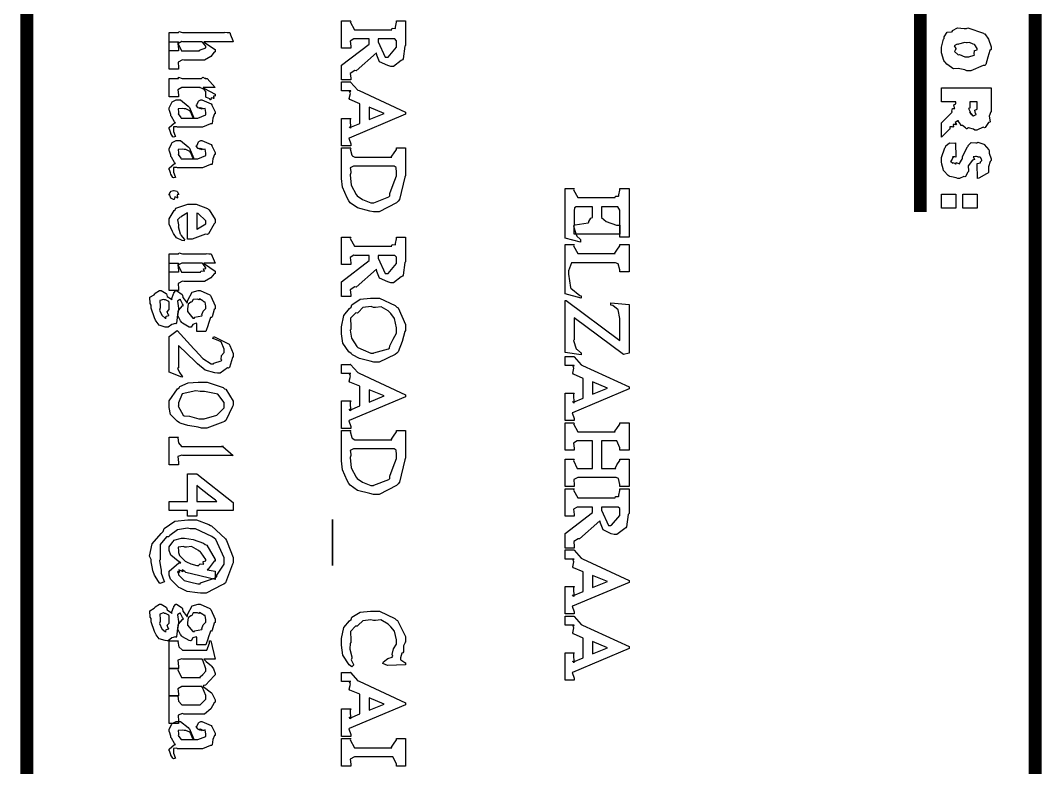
# Model space of a CAD drawing. Extents: x 0 to 11.7, y 0 to 16.5.
# Drawn here: x 1.432 to 2.232, y 1.199 to 1.785 of the extents above; entities that cross this region are included whole.
import ezdxf

# ---------------------------------------------------------------- set-up
doc = ezdxf.new("R2010")
doc.units = 0
doc.layers.get('0').update_dxf_attribs({"linetype": 'CONTINUOUS'})

msp = doc.modelspace()

# ---------------------------------------------------------------- linework, layer by layer
at = {"color": 0, "const_width": 0.01}
for points in [[(1.43668, 0.36833), (1.43668, 2.49333)], [(2.22667, 2.49333), (2.22667, 0.36833)], [(2.13667, 2.47331), (2.13667, 1.63499)]]:
    msp.add_lwpolyline(points, dxfattribs=at)
at = {"color": 0}
for points in [[(1.68332, 1.73839), (1.68332, 1.74989), (1.70481, 1.76639), (1.70481, 1.77051), (1.69374, 1.77051), (1.69282, 1.77056), (1.69, 1.76882), (1.69049, 1.76476), (1.69049, 1.76335), (1.68332, 1.76335), (1.68332, 1.78483), (1.69049, 1.78483), (1.69, 1.78381), (1.69331, 1.77767), (1.69439, 1.77767), (1.7226, 1.77767), (1.7225, 1.77778), (1.72287, 1.77892), (1.72532, 1.77875), (1.72542, 1.77897), (1.72553, 1.77979), (1.72629, 1.78358), (1.72629, 1.78483), (1.73346, 1.78483), (1.73346, 1.76551), (1.73275, 1.76481), (1.7315, 1.75499), (1.73107, 1.75424), (1.73008, 1.75364), (1.72385, 1.74903), (1.72174, 1.74903), (1.71951, 1.74968), (1.71311, 1.75271), (1.71099, 1.75792), (1.71067, 1.75965), (1.69461, 1.74556), (1.69368, 1.74576), (1.69011, 1.74349), (1.69049, 1.73969), (1.69049, 1.73839), (1.68332, 1.73839)], [(1.54833, 1.74685), (1.54833, 1.76833), (1.5555, 1.76833), (1.55496, 1.76731), (1.558, 1.76118), (1.55897, 1.76118), (1.572, 1.76118), (1.57206, 1.76183), (1.57699, 1.76346), (1.57699, 1.764), (1.57693, 1.76481), (1.57428, 1.76801), (1.57374, 1.76833), (1.55897, 1.76833), (1.55806, 1.76839), (1.55507, 1.76665), (1.5555, 1.76258), (1.5555, 1.76118), (1.54833, 1.76118), (1.54833, 1.7755), (1.5555, 1.7755), (1.55544, 1.77561), (1.55567, 1.77642), (1.55865, 1.7755), (1.55963, 1.7755), (1.59153, 1.7755), (1.59164, 1.77572), (1.59353, 1.7755), (1.59413, 1.7755), (1.59413, 1.7755), (1.59457, 1.7755), (1.59457, 1.7755), (1.59586, 1.7755), (1.59586, 1.7755), (1.59614, 1.77365), (1.59814, 1.76921), (1.59847, 1.76833), (1.57547, 1.76833), (1.57585, 1.76779), (1.58415, 1.76237), (1.58415, 1.76053), (1.5835, 1.76014), (1.58074, 1.75672), (1.57601, 1.75401), (1.57438, 1.75401), (1.55963, 1.75401), (1.55854, 1.75407), (1.55513, 1.75239), (1.5555, 1.74826), (1.5555, 1.74685), (1.54833, 1.74685)], [(2.17285, 1.77865), (2.17393, 1.77914), (2.18614, 1.77507), (2.18696, 1.77431), (2.18733, 1.77442), (2.19015, 1.77035), (2.19217, 1.76421), (2.19217, 1.76215), (2.19125, 1.7615), (2.18956, 1.75613), (2.18804, 1.75054), (2.18718, 1.74978), (2.18587, 1.74963), (2.17626, 1.74544), (2.17307, 1.74544), (2.1716, 1.74631), (2.16629, 1.74735), (2.16292, 1.74707), (2.16222, 1.7474), (2.16108, 1.74826), (2.15744, 1.75082), (2.15608, 1.75228), (2.15571, 1.75282), (2.15511, 1.75375), (2.15332, 1.75976), (2.15332, 1.76172), (2.15332, 1.764), (2.15494, 1.77024), (2.15528, 1.77083), (2.15543, 1.77214), (2.15771, 1.77572), (2.16108, 1.77615), (2.16178, 1.77647), (2.16178, 1.77718), (2.16569, 1.77914), (2.17106, 1.77865), (2.17285, 1.77865)], [(1.71913, 1.75618), (1.71967, 1.75629), (1.72629, 1.76406), (1.72629, 1.7666), (1.72624, 1.76719), (1.72629, 1.76856), (1.72629, 1.76899), (1.72612, 1.76942), (1.72499, 1.77051), (1.72456, 1.77051), (1.71197, 1.77051), (1.71192, 1.76818), (1.71733, 1.75618), (1.71913, 1.75618)], [(2.17285, 1.76758), (2.17165, 1.76785), (2.16667, 1.7665), (2.16635, 1.76628), (2.16564, 1.76633), (2.16325, 1.76503), (2.16439, 1.76292), (2.16439, 1.76215), (2.16428, 1.76221), (2.16351, 1.76074), (2.16601, 1.75825), (2.16635, 1.75803), (2.16635, 1.75803), (2.16737, 1.75846), (2.17165, 1.75651), (2.17307, 1.75651), (2.17458, 1.75651), (2.17882, 1.75782), (2.17914, 1.75803), (2.17882, 1.75868), (2.17914, 1.76139), (2.1811, 1.76199), (2.1811, 1.76215), (2.1811, 1.76313), (2.17947, 1.76585), (2.17914, 1.76606), (2.17817, 1.76654), (2.17512, 1.76779), (2.17344, 1.76758), (2.17285, 1.76758)], [(1.58068, 1.72287), (1.57997, 1.72347), (1.57736, 1.72472), (1.57699, 1.72499), (1.57699, 1.72504), (1.57699, 1.72558), (1.57699, 1.72683), (1.57699, 1.72721), (1.57693, 1.72765), (1.57699, 1.72862), (1.57699, 1.72894), (1.57693, 1.72944), (1.57574, 1.7309), (1.57547, 1.73112), (1.57471, 1.73133), (1.57232, 1.73236), (1.57243, 1.73242), (1.57243, 1.73242), (1.55919, 1.73242), (1.55821, 1.73247), (1.55507, 1.73074), (1.5555, 1.72667), (1.5555, 1.72526), (1.54833, 1.72526), (1.54833, 1.73958), (1.5555, 1.73958), (1.55539, 1.73969), (1.55556, 1.7405), (1.55832, 1.73958), (1.55919, 1.73958), (1.57351, 1.73958), (1.57351, 1.73964), (1.5746, 1.7405), (1.57639, 1.73958), (1.57699, 1.73958), (1.57699, 1.73964), (1.5765, 1.73958), (1.57633, 1.73958), (1.57785, 1.73958), (1.58415, 1.73242), (1.57482, 1.73242), (1.57536, 1.73188), (1.58415, 1.72726), (1.58415, 1.72569), (1.58399, 1.72586), (1.5829, 1.72558), (1.58328, 1.7239), (1.58306, 1.72374), (1.58274, 1.72407), (1.58117, 1.72428), (1.58083, 1.72287), (1.58068, 1.72287)], [(1.68332, 1.68679), (1.68332, 1.70828), (1.69049, 1.70828), (1.68989, 1.70708), (1.69026, 1.70047), (1.69026, 1.70047), (1.69006, 1.70079), (1.68929, 1.70176), (1.68983, 1.70111), (1.68983, 1.70111), (1.69764, 1.70437), (1.69764, 1.71978), (1.68983, 1.72304), (1.68935, 1.72374), (1.69026, 1.72771), (1.69026, 1.72781), (1.69006, 1.72819), (1.68956, 1.72944), (1.69049, 1.72971), (1.69049, 1.72976), (1.68332, 1.72976), (1.68332, 1.73693), (1.69049, 1.73693), (1.69038, 1.73676), (1.6959, 1.73047), (1.697, 1.72999), (1.73346, 1.71306), (1.73346, 1.71153), (1.68918, 1.69288), (1.68892, 1.69276), (1.69049, 1.68832), (1.69049, 1.68679), (1.68332, 1.68679)], [(2.15332, 1.73232), (2.19217, 1.73232), (2.19217, 1.71343), (2.19179, 1.71343), (2.19054, 1.71001), (2.19129, 1.70568), (2.19108, 1.70518), (2.19011, 1.70514), (2.1875, 1.70111), (2.18696, 1.70085), (2.18599, 1.70133), (2.18104, 1.69911), (2.17936, 1.69911), (2.17828, 1.69976), (2.17437, 1.70079), (2.17312, 1.70014), (2.17285, 1.70019), (2.17219, 1.7009), (2.1696, 1.70258), (2.16851, 1.70281), (2.16829, 1.70301), (2.16803, 1.70383), (2.16667, 1.70594), (2.16656, 1.70628), (2.16596, 1.70628), (2.16407, 1.70497), (2.16499, 1.7034), (2.16482, 1.70324), (2.16433, 1.70344), (2.16249, 1.7034), (2.16265, 1.70167), (2.16243, 1.7015), (2.16189, 1.70176), (2.15972, 1.70156), (2.15983, 1.69987), (2.15961, 1.69976), (2.15332, 1.69347), (2.15332, 1.70475), (2.16157, 1.71322), (2.1614, 1.71386), (2.16194, 1.7161), (2.16374, 1.71593), (2.16374, 1.71604), (2.16336, 1.71658), (2.16292, 1.71892), (2.16439, 1.71972), (2.16439, 1.71994), (2.16439, 1.72125), (2.15332, 1.72125), (2.15332, 1.73232)], [(1.5516, 1.69353), (1.55117, 1.6939), (1.54964, 1.69635), (1.54943, 1.69656), (1.54926, 1.69737), (1.5485, 1.69971), (1.54833, 1.69982), (1.54833, 1.69982), (1.54833, 1.70107), (1.55236, 1.70469), (1.55311, 1.70481), (1.5524, 1.70557), (1.54992, 1.70975), (1.54964, 1.71024), (1.54943, 1.71132), (1.5485, 1.71457), (1.54833, 1.7149), (1.54833, 1.715), (1.54833, 1.71642), (1.54997, 1.72026), (1.55029, 1.72065), (1.55046, 1.72119), (1.55376, 1.72282), (1.55485, 1.72282), (1.55707, 1.72282), (1.56321, 1.71793), (1.56375, 1.71696), (1.56401, 1.71685), (1.56739, 1.70931), (1.56765, 1.7085), (1.57004, 1.7085), (1.57058, 1.70856), (1.57699, 1.71099), (1.57699, 1.71175), (1.57693, 1.71283), (1.57633, 1.7161), (1.57519, 1.71565), (1.57482, 1.71565), (1.57438, 1.71593), (1.57281, 1.71658), (1.57394, 1.71565), (1.57394, 1.71565), (1.57351, 1.71593), (1.572, 1.71658), (1.57286, 1.71565), (1.57286, 1.71565), (1.57232, 1.71599), (1.57053, 1.71685), (1.5709, 1.71674), (1.5709, 1.71674), (1.57047, 1.71713), (1.56933, 1.71869), (1.57026, 1.71903), (1.57026, 1.71913), (1.5701, 1.71929), (1.57118, 1.72179), (1.57135, 1.72194), (1.57135, 1.72194), (1.57314, 1.72282), (1.57374, 1.72282), (1.57374, 1.72282), (1.58111, 1.71957), (1.58154, 1.71892), (1.58154, 1.71869), (1.58415, 1.71349), (1.58415, 1.71175), (1.58382, 1.71181), (1.58251, 1.7085), (1.58197, 1.70437), (1.58154, 1.70394), (1.58068, 1.70394), (1.57433, 1.70133), (1.57221, 1.70133), (1.55464, 1.70133), (1.5541, 1.70171), (1.5516, 1.70167), (1.5516, 1.69949), (1.5516, 1.69874), (1.5516, 1.69874), (1.5516, 1.69797), (1.5529, 1.6945), (1.55311, 1.69396), (1.5516, 1.69353)], [(2.17546, 1.72125), (2.17546, 1.71625), (2.17535, 1.71636), (2.17453, 1.71604), (2.17583, 1.71343), (2.17589, 1.713), (2.17578, 1.71317), (2.17512, 1.71326), (2.17665, 1.71115), (2.17676, 1.71104), (2.1766, 1.71126), (2.17626, 1.71208), (2.17779, 1.71018), (2.17828, 1.71018), (2.17828, 1.71018), (2.18033, 1.71126), (2.18044, 1.71149), (2.17996, 1.71213), (2.17931, 1.71474), (2.1811, 1.71556), (2.1811, 1.71582), (2.1811, 1.72125), (2.17546, 1.72125)], [(1.55767, 1.7085), (1.56722, 1.7085), (1.56662, 1.70915), (1.56506, 1.71306), (1.56483, 1.71326), (1.56446, 1.71425), (1.56119, 1.71565), (1.56006, 1.71565), (1.55897, 1.71604), (1.55518, 1.71571), (1.5555, 1.71311), (1.5555, 1.71218), (1.5555, 1.71218), (1.55518, 1.71186), (1.55735, 1.70888), (1.55767, 1.7085)], [(1.70481, 1.70742), (1.71653, 1.71218), (1.70481, 1.71696), (1.70481, 1.70742)], [(1.5516, 1.66163), (1.55117, 1.662), (1.54964, 1.66444), (1.54943, 1.66465), (1.54926, 1.66547), (1.5485, 1.66781), (1.54833, 1.66792), (1.54833, 1.66792), (1.54833, 1.66917), (1.55236, 1.67279), (1.55311, 1.6729), (1.5524, 1.67367), (1.54992, 1.67785), (1.54964, 1.67833), (1.54943, 1.67942), (1.5485, 1.68267), (1.54833, 1.683), (1.54833, 1.68311), (1.54833, 1.68451), (1.54997, 1.68838), (1.55029, 1.68875), (1.55046, 1.68929), (1.55376, 1.69092), (1.55485, 1.69092), (1.55707, 1.69092), (1.56321, 1.68604), (1.56375, 1.68506), (1.56401, 1.68494), (1.56739, 1.6774), (1.56765, 1.6766), (1.57004, 1.6766), (1.57058, 1.67665), (1.57699, 1.6791), (1.57699, 1.67985), (1.57693, 1.68093), (1.57633, 1.68419), (1.57519, 1.68375), (1.57482, 1.68375), (1.57438, 1.68403), (1.57281, 1.68468), (1.57394, 1.68375), (1.57394, 1.68375), (1.57351, 1.68403), (1.572, 1.68468), (1.57286, 1.68375), (1.57286, 1.68375), (1.57232, 1.68408), (1.57053, 1.68494), (1.5709, 1.68485), (1.5709, 1.68485), (1.57047, 1.68522), (1.56933, 1.68679), (1.57026, 1.68713), (1.57026, 1.68722), (1.5701, 1.68739), (1.57118, 1.68989), (1.57135, 1.69006), (1.57135, 1.69006), (1.57314, 1.69092), (1.57374, 1.69092), (1.57374, 1.69092), (1.58111, 1.68767), (1.58154, 1.68701), (1.58154, 1.68679), (1.58415, 1.68158), (1.58415, 1.67985), (1.58382, 1.6799), (1.58251, 1.6766), (1.58197, 1.67247), (1.58154, 1.67204), (1.58068, 1.67204), (1.57433, 1.66943), (1.57221, 1.66943), (1.55464, 1.66943), (1.5541, 1.66982), (1.5516, 1.66976), (1.5516, 1.66758), (1.5516, 1.66683), (1.5516, 1.66683), (1.5516, 1.66607), (1.5529, 1.6626), (1.55311, 1.66206), (1.5516, 1.66163)], [(2.16417, 1.68901), (2.16439, 1.67796), (2.16379, 1.67806), (2.16189, 1.67806), (2.16243, 1.67731), (2.16243, 1.67731), (2.16222, 1.67736), (2.16114, 1.67557), (2.16114, 1.67492), (2.16103, 1.67497), (2.16043, 1.67469), (2.16206, 1.67329), (2.16222, 1.67318), (2.16222, 1.67324), (2.16233, 1.67367), (2.16422, 1.67253), (2.16482, 1.67253), (2.16471, 1.67269), (2.16482, 1.67367), (2.16726, 1.67275), (2.16743, 1.67275), (2.16758, 1.6735), (2.16943, 1.67643), (2.1696, 1.67708), (2.16965, 1.6785), (2.17367, 1.68599), (2.17415, 1.68642), (2.1741, 1.68713), (2.17638, 1.68946), (2.18012, 1.68901), (2.18132, 1.68901), (2.18181, 1.68951), (2.18631, 1.68793), (2.18674, 1.68772), (2.18674, 1.68772), (2.19043, 1.68371), (2.19065, 1.68317), (2.19065, 1.68317), (2.1906, 1.6811), (2.19217, 1.67665), (2.19217, 1.67513), (2.19129, 1.67453), (2.19015, 1.67019), (2.19, 1.6659), (2.18956, 1.66536), (2.18847, 1.66493), (2.18251, 1.66135), (2.18153, 1.66124), (2.1811, 1.67253), (2.18132, 1.67301), (2.18381, 1.6735), (2.18392, 1.67361), (2.18386, 1.6741), (2.18479, 1.67524), (2.18479, 1.67557), (2.18457, 1.67606), (2.18408, 1.6774), (2.18392, 1.67751), (2.18365, 1.67785), (2.1824, 1.67796), (2.18197, 1.67796), (2.18175, 1.67822), (2.18056, 1.67833), (2.18044, 1.67839), (2.17996, 1.6785), (2.17817, 1.67822), (2.17925, 1.67643), (2.17914, 1.676), (2.17768, 1.67546), (2.17415, 1.67106), (2.17443, 1.66715), (2.17437, 1.66667), (2.17378, 1.66624), (2.17199, 1.66276), (2.17156, 1.66254), (2.17079, 1.66271), (2.16732, 1.66124), (2.16612, 1.66124), (2.16488, 1.66163), (2.16103, 1.66243), (2.15978, 1.66282), (2.1594, 1.66297), (2.15842, 1.66362), (2.15511, 1.6671), (2.15483, 1.66754), (2.15457, 1.66878), (2.15354, 1.67247), (2.15332, 1.67432), (2.15332, 1.67492), (2.15332, 1.67763), (2.15588, 1.68528), (2.15636, 1.68576), (2.15657, 1.68674), (2.15944, 1.68912), (2.16342, 1.68896), (2.16417, 1.68901)], [(1.55767, 1.6766), (1.56722, 1.6766), (1.56662, 1.67725), (1.56506, 1.68115), (1.56483, 1.68137), (1.56446, 1.68235), (1.56119, 1.68375), (1.56006, 1.68375), (1.55897, 1.68414), (1.55518, 1.68381), (1.5555, 1.68121), (1.5555, 1.68028), (1.5555, 1.68028), (1.55518, 1.67996), (1.55735, 1.67697), (1.55767, 1.6766)], [(1.70828, 1.63493), (1.70529, 1.63564), (1.69581, 1.63818), (1.69011, 1.64219), (1.68896, 1.64361), (1.68756, 1.64606), (1.68403, 1.65424), (1.68332, 1.66124), (1.68332, 1.66357), (1.68332, 1.68506), (1.69049, 1.68506), (1.68989, 1.6844), (1.6914, 1.67953), (1.69157, 1.67919), (1.69157, 1.67919), (1.69168, 1.67899), (1.69374, 1.6779), (1.69439, 1.6779), (1.7226, 1.6779), (1.72244, 1.67828), (1.72396, 1.68061), (1.72629, 1.68397), (1.72629, 1.68506), (1.73346, 1.68506), (1.73346, 1.66357), (1.73275, 1.66211), (1.72857, 1.64469), (1.7276, 1.64339), (1.72629, 1.64199), (1.71278, 1.63493), (1.70828, 1.63493)], [(1.70828, 1.64208), (1.70865, 1.64219), (1.72026, 1.64665), (1.72108, 1.64751), (1.72114, 1.64942), (1.72374, 1.65642), (1.72629, 1.66325), (1.72629, 1.66553), (1.72624, 1.6665), (1.72612, 1.66932), (1.72607, 1.66943), (1.72592, 1.66982), (1.72444, 1.67074), (1.7239, 1.67074), (1.69353, 1.67074), (1.69265, 1.67079), (1.69, 1.66954), (1.69049, 1.66656), (1.69049, 1.66553), (1.68989, 1.66407), (1.69086, 1.65593), (1.69467, 1.6486), (1.69547, 1.64751), (1.69547, 1.64751), (1.69954, 1.64469), (1.70611, 1.64208), (1.70828, 1.64208)], [(1.55203, 1.64469), (1.55149, 1.64475), (1.54964, 1.64561), (1.54943, 1.64578), (1.54932, 1.64649), (1.5485, 1.64849), (1.54833, 1.64817), (1.54833, 1.64817), (1.54833, 1.64882), (1.54926, 1.65061), (1.54943, 1.65076), (1.54949, 1.6511), (1.5516, 1.65186), (1.55225, 1.65186), (1.55225, 1.65186), (1.55431, 1.65115), (1.55442, 1.65099), (1.55442, 1.65099), (1.5555, 1.64903), (1.5555, 1.64839), (1.55539, 1.64854), (1.55436, 1.64822), (1.55464, 1.64594), (1.55442, 1.64578), (1.55419, 1.64615), (1.55263, 1.64665), (1.55219, 1.64469), (1.55203, 1.64469)], [(1.8705, 1.61122), (1.85835, 1.61447), (1.85835, 1.65332), (1.8655, 1.65332), (1.86501, 1.65229), (1.86833, 1.64615), (1.86942, 1.64615), (1.89762, 1.64615), (1.89751, 1.64626), (1.89789, 1.6474), (1.90033, 1.64725), (1.90044, 1.64746), (1.90056, 1.64828), (1.90132, 1.65207), (1.90132, 1.65332), (1.90847, 1.65332), (1.90847, 1.61513), (1.90132, 1.61513), (1.90132, 1.61664), (1.90126, 1.6174), (1.90132, 1.61914), (1.90132, 1.61968), (1.90121, 1.6205), (1.90132, 1.62381), (1.90132, 1.62489), (1.90132, 1.63531), (1.90121, 1.63629), (1.89968, 1.639), (1.89914, 1.639), (1.88699, 1.639), (1.88699, 1.63075), (1.88693, 1.63049), (1.89046, 1.62733), (1.8986, 1.62468), (1.90132, 1.62468), (1.90132, 1.61751), (1.8655, 1.61751), (1.8655, 1.62468), (1.86621, 1.62478), (1.87636, 1.62631), (1.87701, 1.62662), (1.87706, 1.6275), (1.87853, 1.63004), (1.87983, 1.63058), (1.87983, 1.63075), (1.87983, 1.639), (1.86746, 1.639), (1.86708, 1.63906), (1.86583, 1.63813), (1.86572, 1.63792), (1.86572, 1.63792), (1.8655, 1.63613), (1.8655, 1.63553), (1.8655, 1.62468), (1.8649, 1.62408), (1.86681, 1.61783), (1.86703, 1.61729), (1.86703, 1.61729), (1.86746, 1.616), (1.87017, 1.61361), (1.8705, 1.61339), (1.8705, 1.61122)], [(2.16439, 1.64888), (2.16439, 1.63781), (2.15332, 1.63781), (2.15332, 1.64888), (2.16439, 1.64888)], [(2.1811, 1.64888), (2.1811, 1.63781), (2.17003, 1.63781), (2.17003, 1.64888), (2.1811, 1.64888)], [(1.55985, 1.61242), (1.55832, 1.61268), (1.55393, 1.61464), (1.55219, 1.61735), (1.5516, 1.61806), (1.55078, 1.61957), (1.54833, 1.62528), (1.54833, 1.62717), (1.54833, 1.62956), (1.55214, 1.63607), (1.5529, 1.63672), (1.55333, 1.63781), (1.56293, 1.64106), (1.56614, 1.64106), (1.56933, 1.64106), (1.57813, 1.63764), (1.57894, 1.63693), (1.57958, 1.63661), (1.58415, 1.62907), (1.58415, 1.62651), (1.5835, 1.6256), (1.57894, 1.61778), (1.57785, 1.61719), (1.57671, 1.61746), (1.56619, 1.61372), (1.56267, 1.61372), (1.56267, 1.6339), (1.5625, 1.63417), (1.55783, 1.6314), (1.55746, 1.63086), (1.55701, 1.63103), (1.55485, 1.62879), (1.5555, 1.62483), (1.5555, 1.62349), (1.55533, 1.62343), (1.55681, 1.61789), (1.55701, 1.6174), (1.55701, 1.6174), (1.55751, 1.61637), (1.56, 1.61372), (1.56028, 1.6135), (1.55985, 1.61242)], [(1.56982, 1.6211), (1.57042, 1.62175), (1.57699, 1.62565), (1.57699, 1.62696), (1.57693, 1.62799), (1.57101, 1.63379), (1.56982, 1.6339), (1.56982, 1.6211)], [(1.68332, 1.56879), (1.68332, 1.58029), (1.70481, 1.59679), (1.70481, 1.60092), (1.69374, 1.60092), (1.69282, 1.60097), (1.69, 1.59924), (1.69049, 1.59517), (1.69049, 1.59375), (1.68332, 1.59375), (1.68332, 1.61524), (1.69049, 1.61524), (1.69, 1.61421), (1.69331, 1.60807), (1.69439, 1.60807), (1.7226, 1.60807), (1.7225, 1.60818), (1.72287, 1.60932), (1.72532, 1.60915), (1.72542, 1.60938), (1.72553, 1.61019), (1.72629, 1.61399), (1.72629, 1.61524), (1.73346, 1.61524), (1.73346, 1.59592), (1.73275, 1.59521), (1.7315, 1.58539), (1.73107, 1.58464), (1.73008, 1.58404), (1.72385, 1.57943), (1.72174, 1.57943), (1.71951, 1.58008), (1.71311, 1.58311), (1.71099, 1.58832), (1.71067, 1.59006), (1.69461, 1.57596), (1.69368, 1.57617), (1.69011, 1.57389), (1.69049, 1.5701), (1.69049, 1.56879), (1.68332, 1.56879)], [(1.87093, 1.56733), (1.85835, 1.57081), (1.85835, 1.60943), (1.8655, 1.60943), (1.86501, 1.6084), (1.86833, 1.60226), (1.86942, 1.60226), (1.89762, 1.60226), (1.89746, 1.60265), (1.89899, 1.60499), (1.90132, 1.60835), (1.90132, 1.60943), (1.90847, 1.60943), (1.90847, 1.58794), (1.90132, 1.58794), (1.90126, 1.58957), (1.90007, 1.59429), (1.89779, 1.59511), (1.89697, 1.59511), (1.86399, 1.59511), (1.86339, 1.59517), (1.86117, 1.58882), (1.86117, 1.58664), (1.86094, 1.58604), (1.86262, 1.57568), (1.8629, 1.57514), (1.8629, 1.57514), (1.86996, 1.5695), (1.87093, 1.56907), (1.87093, 1.56733)], [(1.54833, 1.57335), (1.54833, 1.59483), (1.5555, 1.59483), (1.55496, 1.59381), (1.558, 1.58768), (1.55897, 1.58768), (1.57286, 1.58768), (1.57281, 1.58778), (1.57324, 1.58886), (1.57574, 1.58843), (1.5759, 1.58854), (1.57557, 1.58882), (1.57503, 1.59033), (1.57699, 1.5905), (1.57699, 1.5905), (1.57693, 1.59125), (1.57449, 1.59451), (1.57394, 1.59483), (1.55897, 1.59483), (1.55806, 1.59489), (1.55507, 1.59315), (1.5555, 1.58908), (1.5555, 1.58768), (1.54833, 1.58768), (1.54833, 1.602), (1.5555, 1.602), (1.55544, 1.60211), (1.55567, 1.60292), (1.55865, 1.602), (1.55963, 1.602), (1.57721, 1.602), (1.57731, 1.60226), (1.57921, 1.602), (1.57981, 1.602), (1.57981, 1.602), (1.58024, 1.602), (1.58024, 1.602), (1.58111, 1.602), (1.58415, 1.59483), (1.57547, 1.59483), (1.57585, 1.59429), (1.58415, 1.58854), (1.58415, 1.58658), (1.5835, 1.58632), (1.58074, 1.58317), (1.57601, 1.58051), (1.57438, 1.58051), (1.55963, 1.58051), (1.55854, 1.58057), (1.55513, 1.57889), (1.5555, 1.57476), (1.5555, 1.57335), (1.54833, 1.57335)], [(1.71913, 1.58658), (1.71967, 1.58669), (1.72629, 1.59446), (1.72629, 1.597), (1.72624, 1.5976), (1.72629, 1.59896), (1.72629, 1.59939), (1.72612, 1.59983), (1.72499, 1.60092), (1.72456, 1.60092), (1.71197, 1.60092), (1.71192, 1.59858), (1.71733, 1.58658), (1.71913, 1.58658)], [(1.56982, 1.54135), (1.56982, 1.54742), (1.56933, 1.54775), (1.56668, 1.54682), (1.56532, 1.5446), (1.56483, 1.5446), (1.56396, 1.54471), (1.55854, 1.54769), (1.55811, 1.54829), (1.55712, 1.54949), (1.55496, 1.55376), (1.5555, 1.55669), (1.5555, 1.55761), (1.5555, 1.55761), (1.55875, 1.56142), (1.5594, 1.56174), (1.55871, 1.56288), (1.55675, 1.56646), (1.55681, 1.56608), (1.55681, 1.56608), (1.55658, 1.56625), (1.55479, 1.56494), (1.5555, 1.55963), (1.5555, 1.55783), (1.5549, 1.55669), (1.55387, 1.54769), (1.55354, 1.54719), (1.55311, 1.54758), (1.55029, 1.54682), (1.54753, 1.5446), (1.5466, 1.5446), (1.54503, 1.54471), (1.54025, 1.54617), (1.53814, 1.54932), (1.53749, 1.55024), (1.53668, 1.55186), (1.53401, 1.55946), (1.53401, 1.56196), (1.53331, 1.56321), (1.53315, 1.56819), (1.53657, 1.5701), (1.53706, 1.57064), (1.53728, 1.57129), (1.54069, 1.57324), (1.54183, 1.57324), (1.54183, 1.57324), (1.54579, 1.57107), (1.54617, 1.57064), (1.54617, 1.57064), (1.54671, 1.56879), (1.54997, 1.56651), (1.55029, 1.56608), (1.55024, 1.56717), (1.55165, 1.57075), (1.55181, 1.57107), (1.55176, 1.5715), (1.55344, 1.57324), (1.55399, 1.57324), (1.55399, 1.57324), (1.55838, 1.57036), (1.55875, 1.56976), (1.55875, 1.56976), (1.55886, 1.56793), (1.56185, 1.56429), (1.56222, 1.56347), (1.56272, 1.56575), (1.56629, 1.57206), (1.5709, 1.57324), (1.57243, 1.57324), (1.57243, 1.57324), (1.58014, 1.56999), (1.58068, 1.56933), (1.58089, 1.56901), (1.58415, 1.56147), (1.58415, 1.55892), (1.5835, 1.55849), (1.58182, 1.55285), (1.58132, 1.55219), (1.58057, 1.55214), (1.57872, 1.54682), (1.57872, 1.54656), (1.57699, 1.54135), (1.56982, 1.54135)], [(1.54574, 1.55176), (1.54557, 1.55197), (1.54579, 1.55333), (1.5479, 1.55387), (1.5479, 1.55414), (1.54742, 1.55447), (1.5466, 1.55675), (1.54833, 1.55854), (1.54833, 1.55914), (1.54833, 1.56033), (1.54833, 1.56304), (1.54833, 1.56392), (1.54807, 1.56472), (1.54536, 1.56608), (1.54443, 1.56608), (1.54378, 1.5664), (1.54081, 1.56543), (1.54118, 1.56119), (1.54118, 1.55979), (1.54118, 1.55979), (1.54075, 1.55806), (1.54249, 1.5541), (1.54269, 1.55371), (1.54269, 1.55371), (1.54497, 1.55176), (1.54574, 1.55176)], [(1.56808, 1.55176), (1.56814, 1.5524), (1.57374, 1.55339), (1.57417, 1.55371), (1.57383, 1.55431), (1.57482, 1.55718), (1.57699, 1.55931), (1.57699, 1.56), (1.57693, 1.56108), (1.5765, 1.56435), (1.57563, 1.56446), (1.57547, 1.56456), (1.57465, 1.56515), (1.57206, 1.56679), (1.57156, 1.56608), (1.57135, 1.56608), (1.57042, 1.56651), (1.567, 1.5664), (1.56592, 1.56446), (1.56549, 1.56412), (1.56515, 1.56429), (1.56299, 1.56256), (1.56267, 1.55903), (1.56267, 1.55783), (1.56267, 1.55697), (1.56674, 1.55176), (1.56808, 1.55176)], [(1.7085, 1.51719), (1.70578, 1.5179), (1.69732, 1.51997), (1.69189, 1.52285), (1.69069, 1.52393), (1.68886, 1.52522), (1.68425, 1.53213), (1.68332, 1.5395), (1.68332, 1.54194), (1.68332, 1.54486), (1.68517, 1.55365), (1.68951, 1.55919), (1.69069, 1.56039), (1.69129, 1.56213), (1.69781, 1.56646), (1.70583, 1.56733), (1.7085, 1.56733), (1.713, 1.56733), (1.72537, 1.56158), (1.72651, 1.56039), (1.72754, 1.55985), (1.73346, 1.5466), (1.73346, 1.54215), (1.73275, 1.54124), (1.73068, 1.53347), (1.72771, 1.52528), (1.72651, 1.52414), (1.72526, 1.52311), (1.71272, 1.51719), (1.7085, 1.51719)], [(1.70828, 1.52436), (1.70865, 1.52447), (1.72006, 1.52761), (1.72086, 1.52826), (1.72097, 1.53), (1.72374, 1.53532), (1.72629, 1.53999), (1.72629, 1.5415), (1.72624, 1.54406), (1.72483, 1.55154), (1.72194, 1.55528), (1.72108, 1.55604), (1.71967, 1.55746), (1.71425, 1.56054), (1.70979, 1.56017), (1.70828, 1.56017), (1.70638, 1.56071), (1.69997, 1.55994), (1.69656, 1.55637), (1.69569, 1.55561), (1.6945, 1.55578), (1.69026, 1.55165), (1.69049, 1.54503), (1.69049, 1.54281), (1.68989, 1.54221), (1.69103, 1.53608), (1.69521, 1.52957), (1.69613, 1.52869), (1.69613, 1.52869), (1.70008, 1.52686), (1.70628, 1.52436), (1.70828, 1.52436)], [(1.87093, 1.523), (1.85835, 1.52474), (1.85835, 1.56554), (1.85921, 1.56554), (1.90132, 1.53407), (1.90132, 1.55035), (1.90121, 1.55143), (1.8999, 1.55817), (1.89958, 1.5586), (1.8986, 1.55935), (1.89567, 1.56164), (1.89453, 1.56179), (1.89415, 1.56185), (1.89415, 1.56381), (1.90847, 1.56228), (1.90847, 1.52431), (1.90414, 1.52322), (1.8655, 1.55186), (1.8655, 1.53472), (1.8649, 1.53418), (1.86697, 1.52778), (1.86724, 1.52735), (1.86724, 1.52735), (1.86774, 1.52713), (1.87056, 1.52474), (1.87093, 1.52453), (1.87093, 1.523)], [(1.55811, 1.50543), (1.54833, 1.50933), (1.54833, 1.53733), (1.55442, 1.5421), (1.56765, 1.52778), (1.56853, 1.52658), (1.57471, 1.52001), (1.581, 1.51585), (1.58306, 1.51585), (1.58317, 1.5165), (1.58897, 1.51824), (1.58936, 1.51867), (1.58886, 1.51921), (1.58919, 1.52246), (1.59131, 1.52485), (1.59131, 1.52561), (1.59125, 1.5275), (1.58892, 1.53315), (1.58393, 1.53526), (1.58242, 1.53581), (1.58285, 1.53711), (1.58376, 1.53694), (1.59521, 1.53131), (1.59586, 1.53039), (1.59581, 1.53033), (1.59847, 1.52388), (1.59847, 1.52171), (1.59776, 1.52094), (1.59543, 1.51303), (1.59478, 1.51237), (1.59381, 1.51269), (1.58806, 1.50868), (1.5861, 1.50868), (1.58393, 1.50879), (1.57644, 1.51101), (1.57047, 1.51594), (1.56896, 1.51736), (1.5555, 1.53017), (1.5555, 1.51281), (1.5555, 1.51281), (1.55485, 1.51215), (1.55626, 1.50939), (1.55637, 1.50911), (1.55637, 1.50911), (1.55826, 1.50657), (1.55854, 1.50629), (1.55811, 1.50543)], [(1.85835, 1.47151), (1.85835, 1.493), (1.8655, 1.493), (1.8649, 1.49181), (1.86529, 1.48519), (1.86529, 1.48519), (1.86507, 1.48551), (1.86431, 1.48649), (1.86486, 1.48583), (1.86486, 1.48583), (1.87267, 1.4891), (1.87267, 1.5045), (1.86486, 1.50776), (1.86436, 1.50846), (1.86529, 1.51243), (1.86529, 1.51253), (1.86507, 1.51292), (1.86458, 1.51417), (1.8655, 1.51443), (1.8655, 1.51449), (1.85835, 1.51449), (1.85835, 1.52165), (1.8655, 1.52165), (1.8654, 1.52149), (1.87093, 1.51519), (1.87201, 1.51471), (1.90847, 1.49778), (1.90847, 1.49625), (1.86421, 1.4776), (1.86393, 1.47749), (1.8655, 1.47304), (1.8655, 1.47151), (1.85835, 1.47151)], [(1.68332, 1.46533), (1.68332, 1.48682), (1.69049, 1.48682), (1.68989, 1.48562), (1.69026, 1.479), (1.69026, 1.479), (1.69006, 1.47933), (1.68929, 1.48031), (1.68983, 1.47965), (1.68983, 1.47965), (1.69764, 1.48292), (1.69764, 1.49832), (1.68983, 1.50157), (1.68935, 1.50228), (1.69026, 1.50624), (1.69026, 1.50635), (1.69006, 1.50672), (1.68956, 1.50797), (1.69049, 1.50825), (1.69049, 1.50831), (1.68332, 1.50831), (1.68332, 1.51546), (1.69049, 1.51546), (1.69038, 1.51531), (1.6959, 1.509), (1.697, 1.50851), (1.73346, 1.4916), (1.73346, 1.49007), (1.68918, 1.4714), (1.68892, 1.47131), (1.69049, 1.46685), (1.69049, 1.46533), (1.68332, 1.46533)], [(1.57351, 1.4656), (1.5709, 1.46631), (1.56272, 1.46767), (1.55757, 1.46907), (1.55637, 1.46972), (1.55436, 1.47092), (1.54938, 1.47624), (1.54833, 1.48178), (1.54833, 1.48361), (1.54833, 1.48699), (1.55485, 1.49631), (1.55615, 1.49707), (1.55669, 1.49815), (1.56299, 1.50088), (1.5709, 1.50142), (1.57351, 1.50142), (1.57801, 1.50142), (1.59039, 1.49729), (1.59153, 1.49642), (1.59256, 1.49604), (1.59847, 1.4866), (1.59847, 1.4834), (1.59776, 1.48242), (1.59272, 1.4714), (1.59153, 1.4706), (1.59028, 1.47006), (1.57775, 1.4656), (1.57351, 1.4656)], [(1.87983, 1.49214), (1.89154, 1.4969), (1.87983, 1.50168), (1.87983, 1.49214)], [(1.57374, 1.47276), (1.57574, 1.47287), (1.5855, 1.47558), (1.59131, 1.48144), (1.59131, 1.4834), (1.59119, 1.48557), (1.58643, 1.49208), (1.57596, 1.49425), (1.57243, 1.49425), (1.56912, 1.49479), (1.55849, 1.49235), (1.5555, 1.48535), (1.5555, 1.48296), (1.55518, 1.48269), (1.55914, 1.47558), (1.55985, 1.47515), (1.55985, 1.47515), (1.56401, 1.47493), (1.57135, 1.47276), (1.57374, 1.47276)], [(1.70481, 1.48594), (1.71653, 1.49072), (1.70481, 1.4955), (1.70481, 1.48594)], [(1.85835, 1.41965), (1.85835, 1.44114), (1.8655, 1.44114), (1.86496, 1.44011), (1.86783, 1.43397), (1.86876, 1.43397), (1.87983, 1.43397), (1.87983, 1.45546), (1.86876, 1.45546), (1.86783, 1.45551), (1.86501, 1.45378), (1.8655, 1.44971), (1.8655, 1.44829), (1.85835, 1.44829), (1.85835, 1.46978), (1.8655, 1.46978), (1.86501, 1.46875), (1.86833, 1.46262), (1.86942, 1.46262), (1.89762, 1.46262), (1.89746, 1.463), (1.89899, 1.46533), (1.90132, 1.46869), (1.90132, 1.46978), (1.90847, 1.46978), (1.90847, 1.44829), (1.90132, 1.44829), (1.90121, 1.45014), (1.89887, 1.45546), (1.89806, 1.45546), (1.88699, 1.45546), (1.88699, 1.43397), (1.89806, 1.43397), (1.89785, 1.43435), (1.89903, 1.43679), (1.90132, 1.44006), (1.90132, 1.44114), (1.90847, 1.44114), (1.90847, 1.41965), (1.90132, 1.41965), (1.90126, 1.42128), (1.90022, 1.42611), (1.89828, 1.42681), (1.89762, 1.42681), (1.86942, 1.42681), (1.86837, 1.42692), (1.86513, 1.42518), (1.8655, 1.42106), (1.8655, 1.41965), (1.85835, 1.41965)], [(1.54833, 1.43685), (1.54833, 1.45833), (1.5555, 1.45833), (1.55496, 1.45779), (1.55544, 1.45389), (1.55794, 1.45117), (1.55875, 1.45117), (1.58783, 1.45117), (1.58783, 1.45117), (1.58931, 1.45117), (1.58979, 1.45117), (1.58979, 1.45117), (1.59065, 1.45117), (1.59065, 1.45117), (1.5906, 1.45122), (1.58951, 1.45117), (1.58914, 1.45117), (1.59022, 1.45117), (1.59847, 1.44401), (1.55897, 1.44401), (1.55826, 1.44433), (1.55507, 1.44319), (1.5555, 1.43847), (1.5555, 1.43685), (1.54833, 1.43685)], [(1.70828, 1.41347), (1.70529, 1.41417), (1.69581, 1.41672), (1.69011, 1.42074), (1.68896, 1.42215), (1.68756, 1.42458), (1.68403, 1.43278), (1.68332, 1.43978), (1.68332, 1.44211), (1.68332, 1.4636), (1.69049, 1.4636), (1.68989, 1.46294), (1.6914, 1.45806), (1.69157, 1.45774), (1.69157, 1.45774), (1.69168, 1.45751), (1.69374, 1.45643), (1.69439, 1.45643), (1.7226, 1.45643), (1.72244, 1.45682), (1.72396, 1.45915), (1.72629, 1.46251), (1.72629, 1.4636), (1.73346, 1.4636), (1.73346, 1.44211), (1.73275, 1.44065), (1.72857, 1.42324), (1.7276, 1.42193), (1.72629, 1.42051), (1.71278, 1.41347), (1.70828, 1.41347)], [(1.70828, 1.42063), (1.70865, 1.42074), (1.72026, 1.42518), (1.72108, 1.42606), (1.72114, 1.42796), (1.72374, 1.43494), (1.72629, 1.44179), (1.72629, 1.44407), (1.72624, 1.44504), (1.72612, 1.44786), (1.72607, 1.44797), (1.72592, 1.44835), (1.72444, 1.44928), (1.7239, 1.44928), (1.69353, 1.44928), (1.69265, 1.44933), (1.69, 1.44808), (1.69049, 1.4451), (1.69049, 1.44407), (1.68989, 1.4426), (1.69086, 1.43446), (1.69467, 1.42714), (1.69547, 1.42606), (1.69547, 1.42606), (1.69954, 1.42324), (1.70611, 1.42063), (1.70828, 1.42063)], [(1.56267, 1.3966), (1.56267, 1.40093), (1.54833, 1.40093), (1.54833, 1.4081), (1.56267, 1.4081), (1.56267, 1.42958), (1.56982, 1.42958), (1.59847, 1.40722), (1.59847, 1.40093), (1.56982, 1.40093), (1.56982, 1.3966), (1.56267, 1.3966)], [(1.56982, 1.4081), (1.58567, 1.4081), (1.58447, 1.40901), (1.57932, 1.41303), (1.5721, 1.41872), (1.56982, 1.42046), (1.56982, 1.4081)], [(1.85835, 1.37147), (1.85835, 1.38298), (1.87983, 1.39947), (1.87983, 1.4036), (1.86876, 1.4036), (1.86783, 1.40365), (1.86501, 1.40192), (1.8655, 1.39785), (1.8655, 1.39643), (1.85835, 1.39643), (1.85835, 1.41792), (1.8655, 1.41792), (1.86501, 1.41689), (1.86833, 1.41075), (1.86942, 1.41075), (1.89762, 1.41075), (1.89751, 1.41086), (1.89789, 1.412), (1.90033, 1.41183), (1.90044, 1.41206), (1.90056, 1.41287), (1.90132, 1.41667), (1.90132, 1.41792), (1.90847, 1.41792), (1.90847, 1.3986), (1.90776, 1.39789), (1.90653, 1.38807), (1.90608, 1.38732), (1.90511, 1.38672), (1.89887, 1.38211), (1.89675, 1.38211), (1.89453, 1.38276), (1.88813, 1.3858), (1.88601, 1.391), (1.88569, 1.39274), (1.86963, 1.37863), (1.86871, 1.37885), (1.86513, 1.37657), (1.8655, 1.37277), (1.8655, 1.37147), (1.85835, 1.37147)], [(1.89415, 1.38926), (1.89469, 1.38938), (1.90132, 1.39714), (1.90132, 1.39968), (1.90126, 1.40028), (1.90132, 1.40164), (1.90132, 1.40207), (1.90115, 1.4025), (1.90001, 1.4036), (1.89958, 1.4036), (1.88699, 1.4036), (1.88693, 1.40126), (1.89236, 1.38926), (1.89415, 1.38926)], [(1.57286, 1.33615), (1.57036, 1.33632), (1.56233, 1.33757), (1.55697, 1.33995), (1.55572, 1.34071), (1.5541, 1.34228), (1.54926, 1.34711), (1.54833, 1.35032), (1.54833, 1.35135), (1.54833, 1.35352), (1.55578, 1.35981), (1.55724, 1.36003), (1.55518, 1.36127), (1.54949, 1.36599), (1.54833, 1.36968), (1.54833, 1.37088), (1.54833, 1.3724), (1.55106, 1.37652), (1.5516, 1.37695), (1.55186, 1.3776), (1.55789, 1.37934), (1.55985, 1.37934), (1.56033, 1.37939), (1.56689, 1.3782), (1.57503, 1.37522), (1.57633, 1.37435), (1.57769, 1.37386), (1.58425, 1.36258), (1.58415, 1.36133), (1.58344, 1.36111), (1.57889, 1.35493), (1.57785, 1.35438), (1.58415, 1.35352), (1.58415, 1.34679), (1.56114, 1.35243), (1.5606, 1.35303), (1.55849, 1.35444), (1.55854, 1.35287), (1.55854, 1.35287), (1.55806, 1.35341), (1.55588, 1.35455), (1.55632, 1.35254), (1.55615, 1.35243), (1.55593, 1.35276), (1.55469, 1.35324), (1.5555, 1.35118), (1.5555, 1.35048), (1.5555, 1.35048), (1.56006, 1.34608), (1.56093, 1.3457), (1.56093, 1.3457), (1.56506, 1.34489), (1.57058, 1.34353), (1.57243, 1.34353), (1.57281, 1.34424), (1.57813, 1.34603), (1.58453, 1.34825), (1.58544, 1.34918), (1.58567, 1.35032), (1.59131, 1.35894), (1.59131, 1.36176), (1.59119, 1.36388), (1.58479, 1.37815), (1.5835, 1.37934), (1.58165, 1.38059), (1.5689, 1.3865), (1.56461, 1.3865), (1.56267, 1.3871), (1.55479, 1.38585), (1.54878, 1.38129), (1.54769, 1.38021), (1.54611, 1.38026), (1.54118, 1.37419), (1.54118, 1.36523), (1.54118, 1.3622), (1.54064, 1.36182), (1.54172, 1.35514), (1.54183, 1.3546), (1.54183, 1.3546), (1.54194, 1.35178), (1.54411, 1.34603), (1.54443, 1.34505), (1.54096, 1.34375), (1.53982, 1.34532), (1.53674, 1.35026), (1.5356, 1.35308), (1.53532, 1.35373), (1.53504, 1.35541), (1.53401, 1.36084), (1.53401, 1.36263), (1.53293, 1.36507), (1.53478, 1.37495), (1.54199, 1.38303), (1.54357, 1.38455), (1.54438, 1.38683), (1.55274, 1.39253), (1.56282, 1.39367), (1.56614, 1.39367), (1.56972, 1.39367), (1.57921, 1.39008), (1.58046, 1.38932), (1.58143, 1.38894), (1.59229, 1.37863), (1.59304, 1.37739), (1.59369, 1.37625), (1.59847, 1.36409), (1.59847, 1.36003), (1.59776, 1.35883), (1.59233, 1.34424), (1.5911, 1.3431), (1.58979, 1.34272), (1.5771, 1.33615), (1.57286, 1.33615)], [(1.67617, 1.35775), (1.67617, 1.39378), (1.67617, 1.35775)], [(1.57156, 1.35786), (1.5715, 1.35802), (1.5726, 1.35916), (1.57525, 1.35878), (1.57547, 1.35894), (1.57519, 1.35921), (1.57497, 1.36095), (1.57699, 1.36144), (1.57699, 1.36155), (1.57693, 1.36252), (1.5734, 1.36773), (1.57264, 1.36827), (1.57118, 1.36968), (1.56569, 1.37267), (1.56179, 1.37218), (1.56049, 1.37218), (1.55935, 1.37261), (1.55524, 1.37213), (1.5555, 1.36909), (1.5555, 1.36806), (1.5555, 1.36806), (1.55621, 1.36578), (1.56076, 1.36127), (1.56179, 1.36068), (1.56179, 1.36068), (1.56526, 1.35927), (1.56999, 1.35786), (1.57156, 1.35786)], [(1.85835, 1.31988), (1.85835, 1.34136), (1.8655, 1.34136), (1.8649, 1.34017), (1.86529, 1.33355), (1.86529, 1.33355), (1.86507, 1.33388), (1.86431, 1.33485), (1.86486, 1.3342), (1.86486, 1.3342), (1.87267, 1.33746), (1.87267, 1.35287), (1.86486, 1.35612), (1.86436, 1.35682), (1.86529, 1.36079), (1.86529, 1.36089), (1.86507, 1.36127), (1.86458, 1.36252), (1.8655, 1.36279), (1.8655, 1.36285), (1.85835, 1.36285), (1.85835, 1.37001), (1.8655, 1.37001), (1.8654, 1.36985), (1.87093, 1.36355), (1.87201, 1.36306), (1.90847, 1.34614), (1.90847, 1.34462), (1.86421, 1.32596), (1.86393, 1.32585), (1.8655, 1.3214), (1.8655, 1.31988), (1.85835, 1.31988)], [(1.87983, 1.34049), (1.89154, 1.34527), (1.87983, 1.35004), (1.87983, 1.34049)], [(1.56982, 1.29557), (1.56982, 1.30165), (1.56933, 1.30198), (1.56668, 1.30105), (1.56532, 1.29883), (1.56483, 1.29883), (1.56396, 1.29894), (1.55854, 1.30192), (1.55811, 1.30252), (1.55712, 1.30371), (1.55496, 1.308), (1.5555, 1.31093), (1.5555, 1.31185), (1.5555, 1.31185), (1.55875, 1.31565), (1.5594, 1.31597), (1.55871, 1.31711), (1.55675, 1.32069), (1.55681, 1.32031), (1.55681, 1.32031), (1.55658, 1.32048), (1.55479, 1.31917), (1.5555, 1.31386), (1.5555, 1.31207), (1.5549, 1.31093), (1.55387, 1.30192), (1.55354, 1.30143), (1.55311, 1.30181), (1.55029, 1.30105), (1.54753, 1.29883), (1.5466, 1.29883), (1.54503, 1.29894), (1.54025, 1.3004), (1.53814, 1.30355), (1.53749, 1.30447), (1.53668, 1.3061), (1.53401, 1.31369), (1.53401, 1.31619), (1.53331, 1.31744), (1.53315, 1.32243), (1.53657, 1.32433), (1.53706, 1.32487), (1.53728, 1.32552), (1.54069, 1.32747), (1.54183, 1.32747), (1.54183, 1.32747), (1.54579, 1.3253), (1.54617, 1.32487), (1.54617, 1.32487), (1.54671, 1.32302), (1.54997, 1.32075), (1.55029, 1.32031), (1.55024, 1.3214), (1.55165, 1.32498), (1.55181, 1.3253), (1.55176, 1.32574), (1.55344, 1.32747), (1.55399, 1.32747), (1.55399, 1.32747), (1.55838, 1.3246), (1.55875, 1.324), (1.55875, 1.324), (1.55886, 1.32216), (1.56185, 1.31852), (1.56222, 1.31771), (1.56272, 1.31999), (1.56629, 1.32628), (1.5709, 1.32747), (1.57243, 1.32747), (1.57243, 1.32747), (1.58014, 1.32422), (1.58068, 1.32357), (1.58089, 1.32324), (1.58415, 1.3157), (1.58415, 1.31315), (1.5835, 1.31272), (1.58182, 1.30707), (1.58132, 1.30642), (1.58057, 1.30637), (1.57872, 1.30105), (1.57872, 1.30078), (1.57699, 1.29557), (1.56982, 1.29557)], [(1.54574, 1.30599), (1.54557, 1.30621), (1.54579, 1.30756), (1.5479, 1.30811), (1.5479, 1.30838), (1.54742, 1.3087), (1.5466, 1.31098), (1.54833, 1.31277), (1.54833, 1.31337), (1.54833, 1.31456), (1.54833, 1.31728), (1.54833, 1.31814), (1.54807, 1.31896), (1.54536, 1.32031), (1.54443, 1.32031), (1.54378, 1.32064), (1.54081, 1.31966), (1.54118, 1.31543), (1.54118, 1.31402), (1.54118, 1.31402), (1.54075, 1.31228), (1.54249, 1.30832), (1.54269, 1.30794), (1.54269, 1.30794), (1.54497, 1.30599), (1.54574, 1.30599)], [(1.56808, 1.30599), (1.56814, 1.30664), (1.57374, 1.30762), (1.57417, 1.30794), (1.57383, 1.30854), (1.57482, 1.31142), (1.57699, 1.31353), (1.57699, 1.31424), (1.57693, 1.31532), (1.5765, 1.31858), (1.57563, 1.31868), (1.57547, 1.31879), (1.57465, 1.31939), (1.57206, 1.32102), (1.57156, 1.32031), (1.57135, 1.32031), (1.57042, 1.32075), (1.567, 1.32064), (1.56592, 1.31868), (1.56549, 1.31836), (1.56515, 1.31852), (1.56299, 1.31679), (1.56267, 1.31326), (1.56267, 1.31207), (1.56267, 1.3112), (1.56674, 1.30599), (1.56808, 1.30599)], [(1.69135, 1.27854), (1.68935, 1.28), (1.68435, 1.28754), (1.68332, 1.2953), (1.68332, 1.29785), (1.68332, 1.30067), (1.68517, 1.30914), (1.68951, 1.31456), (1.69069, 1.31565), (1.69129, 1.31722), (1.69781, 1.32118), (1.70583, 1.32194), (1.7085, 1.32194), (1.71289, 1.32194), (1.72488, 1.31635), (1.72607, 1.31521), (1.72721, 1.31462), (1.73346, 1.30208), (1.73346, 1.29785), (1.73329, 1.29791), (1.73188, 1.29498), (1.73167, 1.29015), (1.73128, 1.28939), (1.73047, 1.28906), (1.72933, 1.28543), (1.72933, 1.28418), (1.72933, 1.28418), (1.72971, 1.28396), (1.73275, 1.28174), (1.73346, 1.28158), (1.73346, 1.28006), (1.71913, 1.27941), (1.71565, 1.28114), (1.71604, 1.28228), (1.71957, 1.28488), (1.72304, 1.28608), (1.72347, 1.28678), (1.72299, 1.28798), (1.72407, 1.29259), (1.72629, 1.29622), (1.72629, 1.29742), (1.72624, 1.29964), (1.72483, 1.30626), (1.72194, 1.30968), (1.72108, 1.31044), (1.71967, 1.3119), (1.71414, 1.31516), (1.70975, 1.31478), (1.70828, 1.31478), (1.70632, 1.31532), (1.69982, 1.31456), (1.69635, 1.31098), (1.69547, 1.31022), (1.69428, 1.31038), (1.69021, 1.3061), (1.69049, 1.29943), (1.69049, 1.2972), (1.68994, 1.29704), (1.68983, 1.29221), (1.69125, 1.28613), (1.69135, 1.28527), (1.69135, 1.28527), (1.69092, 1.28396), (1.69254, 1.28038), (1.69265, 1.27984), (1.69135, 1.27854)], [(1.85835, 1.26801), (1.85835, 1.2895), (1.8655, 1.2895), (1.8649, 1.2883), (1.86529, 1.28168), (1.86529, 1.28168), (1.86507, 1.28201), (1.86431, 1.28299), (1.86486, 1.28233), (1.86486, 1.28233), (1.87267, 1.28559), (1.87267, 1.301), (1.86486, 1.30425), (1.86436, 1.30496), (1.86529, 1.30892), (1.86529, 1.30903), (1.86507, 1.30941), (1.86458, 1.31066), (1.8655, 1.31093), (1.8655, 1.31098), (1.85835, 1.31098), (1.85835, 1.31814), (1.8655, 1.31814), (1.8654, 1.31798), (1.87093, 1.31169), (1.87201, 1.3112), (1.90847, 1.29427), (1.90847, 1.29275), (1.86421, 1.27409), (1.86393, 1.27398), (1.8655, 1.26953), (1.8655, 1.26801), (1.85835, 1.26801)], [(1.54833, 1.23405), (1.54833, 1.25575), (1.5555, 1.25575), (1.55501, 1.25532), (1.5555, 1.25141), (1.55811, 1.24859), (1.55897, 1.24859), (1.57243, 1.24859), (1.57237, 1.2487), (1.57699, 1.25304), (1.57699, 1.25445), (1.57693, 1.25602), (1.57428, 1.26232), (1.57374, 1.26291), (1.57281, 1.26302), (1.56863, 1.26307), (1.56142, 1.26291), (1.55897, 1.26291), (1.55806, 1.26297), (1.55507, 1.26128), (1.5555, 1.25716), (1.5555, 1.25575), (1.54833, 1.25575), (1.54833, 1.27723), (1.5555, 1.27723), (1.55496, 1.2762), (1.558, 1.27007), (1.55897, 1.27007), (1.57264, 1.27007), (1.57254, 1.27056), (1.5746, 1.27252), (1.57699, 1.27512), (1.57699, 1.27593), (1.57693, 1.27686), (1.57449, 1.28375), (1.57394, 1.2844), (1.55897, 1.2844), (1.55821, 1.28472), (1.55507, 1.28353), (1.5555, 1.27881), (1.5555, 1.27723), (1.54833, 1.27723), (1.54833, 1.29872), (1.5555, 1.29872), (1.55496, 1.29818), (1.55567, 1.29422), (1.55865, 1.29156), (1.55963, 1.29156), (1.57699, 1.29156), (1.57769, 1.29156), (1.57981, 1.29693), (1.57981, 1.29872), (1.58089, 1.29872), (1.58415, 1.2844), (1.57547, 1.2844), (1.57547, 1.2844), (1.57731, 1.28272), (1.58138, 1.2793), (1.58176, 1.27875), (1.58176, 1.27875), (1.58285, 1.27696), (1.58415, 1.27327), (1.58415, 1.27203), (1.5835, 1.27143), (1.57656, 1.26411), (1.57503, 1.26378), (1.57482, 1.26313), (1.58149, 1.25808), (1.58176, 1.2577), (1.58176, 1.2577), (1.58415, 1.2525), (1.58415, 1.25076), (1.5835, 1.25033), (1.58074, 1.24544), (1.57601, 1.24143), (1.57438, 1.24143), (1.55963, 1.24143), (1.55875, 1.24181), (1.55513, 1.24067), (1.5555, 1.23573), (1.5555, 1.23405), (1.54833, 1.23405)], [(1.87983, 1.28863), (1.89154, 1.2934), (1.87983, 1.29818), (1.87983, 1.28863)], [(1.68332, 1.2239), (1.68332, 1.24539), (1.69049, 1.24539), (1.68989, 1.24419), (1.69026, 1.23758), (1.69026, 1.23758), (1.69006, 1.2379), (1.68929, 1.23888), (1.68983, 1.23823), (1.68983, 1.23823), (1.69764, 1.24148), (1.69764, 1.25689), (1.68983, 1.26015), (1.68935, 1.26085), (1.69026, 1.26481), (1.69026, 1.26492), (1.69006, 1.2653), (1.68956, 1.26655), (1.69049, 1.26682), (1.69049, 1.26687), (1.68332, 1.26687), (1.68332, 1.27403), (1.69049, 1.27403), (1.69038, 1.27387), (1.6959, 1.26758), (1.697, 1.26709), (1.73346, 1.25016), (1.73346, 1.24864), (1.68918, 1.22998), (1.68892, 1.22987), (1.69049, 1.22542), (1.69049, 1.2239), (1.68332, 1.2239)], [(1.70481, 1.24452), (1.71653, 1.24929), (1.70481, 1.25407), (1.70481, 1.24452)], [(1.5516, 1.20638), (1.55117, 1.20676), (1.54964, 1.2092), (1.54943, 1.20942), (1.54926, 1.21023), (1.5485, 1.21257), (1.54833, 1.21267), (1.54833, 1.21267), (1.54833, 1.21392), (1.55236, 1.21756), (1.55311, 1.21767), (1.5524, 1.21843), (1.54992, 1.2226), (1.54964, 1.22309), (1.54943, 1.22418), (1.5485, 1.22743), (1.54833, 1.22776), (1.54833, 1.22787), (1.54833, 1.22927), (1.54997, 1.23313), (1.55029, 1.23351), (1.55046, 1.23405), (1.55376, 1.23568), (1.55485, 1.23568), (1.55707, 1.23568), (1.56321, 1.23079), (1.56375, 1.22982), (1.56401, 1.22971), (1.56739, 1.22217), (1.56765, 1.22135), (1.57004, 1.22135), (1.57058, 1.22141), (1.57699, 1.22385), (1.57699, 1.22461), (1.57693, 1.22569), (1.57633, 1.22895), (1.57519, 1.22852), (1.57482, 1.22852), (1.57438, 1.22879), (1.57281, 1.22944), (1.57394, 1.22852), (1.57394, 1.22852), (1.57351, 1.22879), (1.572, 1.22944), (1.57286, 1.22852), (1.57286, 1.22852), (1.57232, 1.22884), (1.57053, 1.22971), (1.5709, 1.2296), (1.5709, 1.2296), (1.57047, 1.22998), (1.56933, 1.23155), (1.57026, 1.23188), (1.57026, 1.23199), (1.5701, 1.23215), (1.57118, 1.23465), (1.57135, 1.23481), (1.57135, 1.23481), (1.57314, 1.23568), (1.57374, 1.23568), (1.57374, 1.23568), (1.58111, 1.23242), (1.58154, 1.23177), (1.58154, 1.23155), (1.58415, 1.22635), (1.58415, 1.22461), (1.58382, 1.22466), (1.58251, 1.22135), (1.58197, 1.21723), (1.58154, 1.2168), (1.58068, 1.2168), (1.57433, 1.21419), (1.57221, 1.21419), (1.55464, 1.21419), (1.5541, 1.21457), (1.5516, 1.21452), (1.5516, 1.21235), (1.5516, 1.21159), (1.5516, 1.21159), (1.5516, 1.21083), (1.5529, 1.20736), (1.55311, 1.20681), (1.5516, 1.20638)], [(1.55767, 1.22135), (1.56722, 1.22135), (1.56662, 1.22201), (1.56506, 1.22591), (1.56483, 1.22613), (1.56446, 1.22711), (1.56119, 1.22852), (1.56006, 1.22852), (1.55897, 1.2289), (1.55518, 1.22857), (1.5555, 1.22597), (1.5555, 1.22504), (1.5555, 1.22504), (1.55518, 1.22472), (1.55735, 1.22173), (1.55767, 1.22135)], [(1.68332, 1.20068), (1.68332, 1.22217), (1.69049, 1.22217), (1.69, 1.22114), (1.69331, 1.21501), (1.69439, 1.21501), (1.7226, 1.21501), (1.72244, 1.21539), (1.72396, 1.21772), (1.72629, 1.22108), (1.72629, 1.22217), (1.73346, 1.22217), (1.73346, 1.20068), (1.72629, 1.20068), (1.72618, 1.20253), (1.72353, 1.20784), (1.7226, 1.20784), (1.69439, 1.20784), (1.69336, 1.2079), (1.69011, 1.20616), (1.69049, 1.20209), (1.69049, 1.20068), (1.68332, 1.20068)]]:
    msp.add_lwpolyline(points, close=True, dxfattribs=at)

doc.saveas('drawing.dxf')
